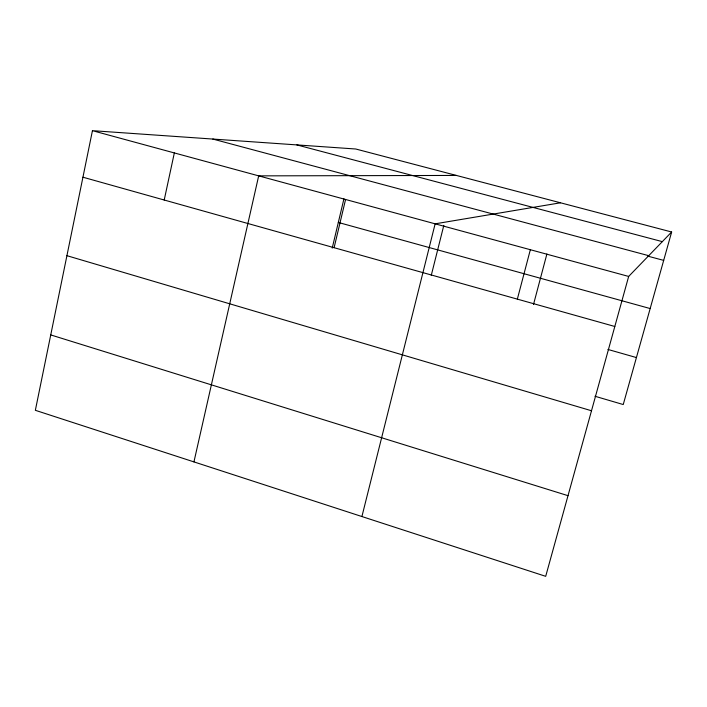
<?xml version="1.0" encoding="UTF-8"?>
<svg xmlns="http://www.w3.org/2000/svg" width="707" height="707" viewBox="0 0 707 707"><rect width="100%" height="100%" fill="white"/><g stroke="black" fill="none" stroke-linecap="round" stroke-linejoin="round"><path stroke-width="1.06" d="M92.44 130.671L35.35 410.307L545.698 576.329L628.664 276.437L671.65 231.993L355.78 149.009L92.44 130.671L628.664 276.437M164.21 200.019L174.337 152.933M193.939 461.901L258.682 175.866L456.377 175.442M332.219 248.104L343.938 198.8M334.102 247.697L345.582 199.48M361.913 516.543L435.141 223.827L560.492 202.794M431.279 275.306L443.819 225.392M517.347 299.132L530.347 249.712M533.493 304.523L546.9 253.99M671.65 231.993L623.238 404.545L594.976 396.256M296.878 144.908L662.326 241.635M212.816 139.058L648.734 255.687M647.886 256.164L663.687 260.388M338.317 222.449L650.175 308.552M82.94 177.21L614.816 326.484M607.923 349.444L636.424 357.565M66.918 255.678L591.503 410.758M50.736 334.915L568.013 495.678"/></g></svg>
